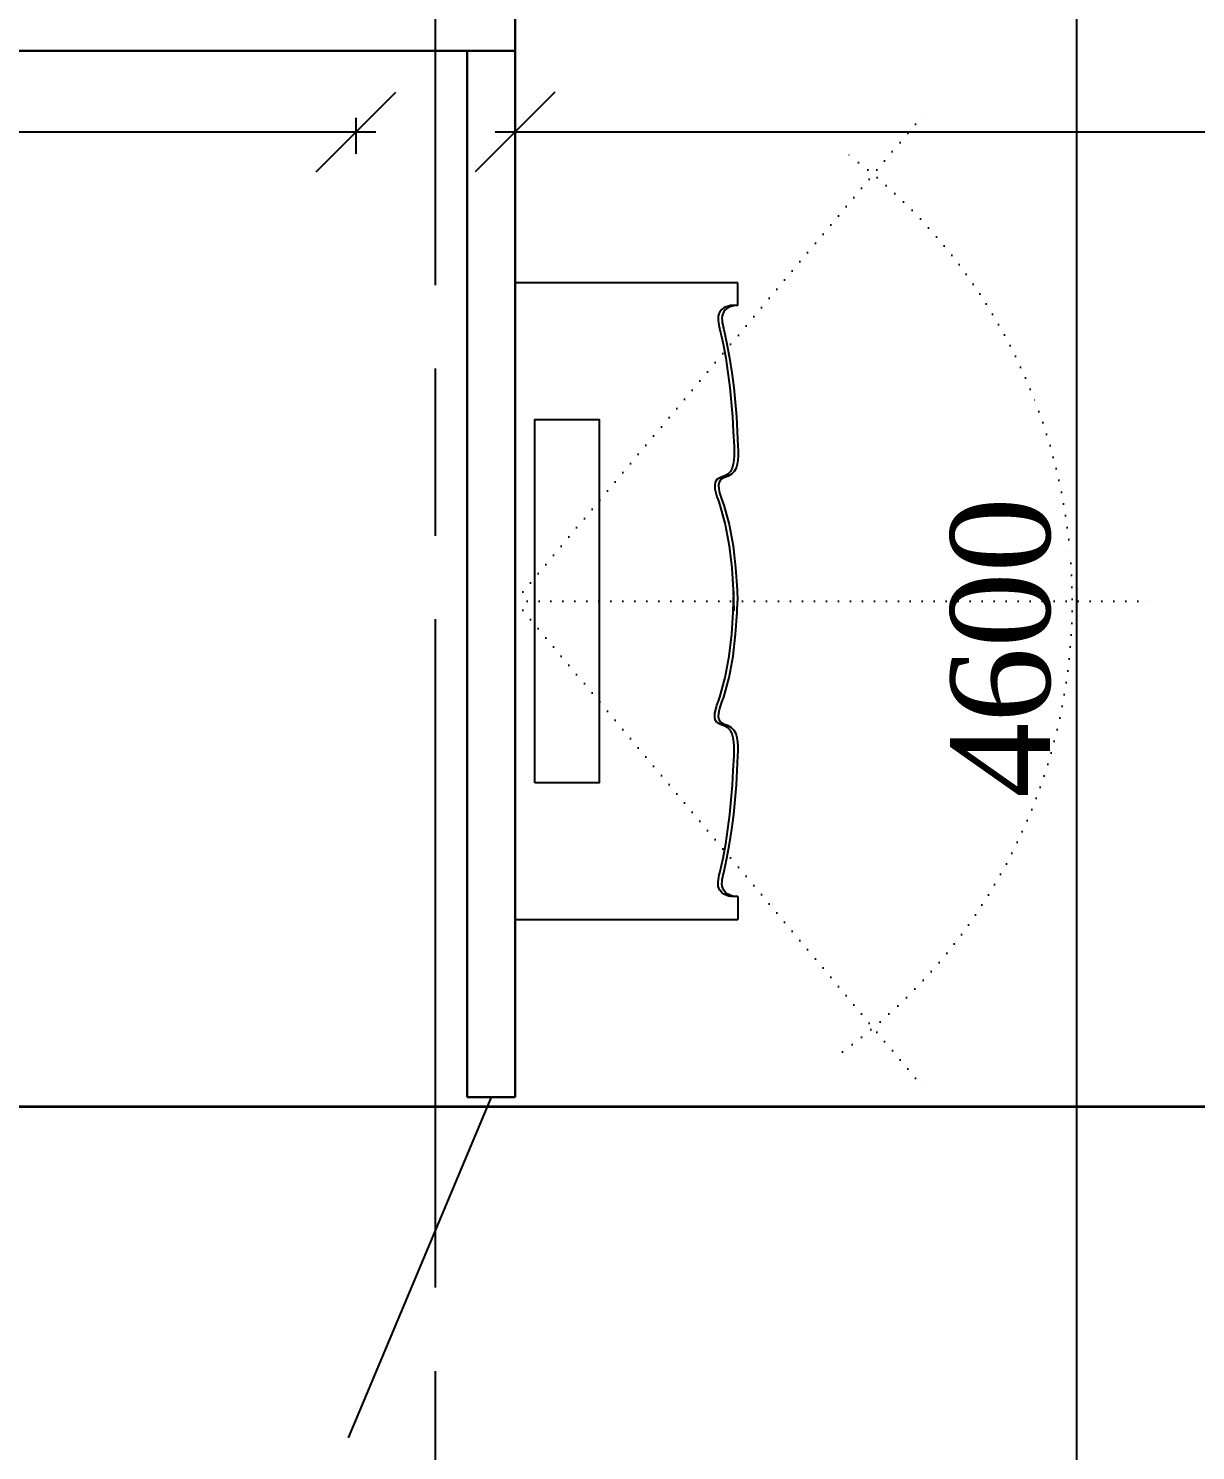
# Model space of a CAD drawing. Header units: inches. Extents: x 2870606 to 3671143, y -733551 to -473558.
# Drawn here: x 3418823 to 3421755, y -504942 to -501367 of the extents above; entities that cross this region are included whole.
import ezdxf

# ---------------------------------------------------------------- set-up
doc = ezdxf.new("R2010")
doc.units = ezdxf.units.IN
doc.header["$MEASUREMENT"] = 0
for name, pattern in [('ACAD_ISO07W100', [3, 0, -3]), ('ACAD_ISO08W100', [36, 24, -3, 6, -3]), ('NIEIOIAY', [0])]:
    doc.linetypes.add(name, pattern=pattern)
doc.styles.add('J~stule', font='dutch.ttf')
doc.dimstyles.new('J~style', dxfattribs={"dimscale": 100, "dimtxt": 2.5, "dimasz": 2, "dimexe": 0.55, "dimexo": 0.725, "dimtad": 1, "dimdec": 0, "dimdsep": 46, "dimtxsty": 'J~stule', "dimblk": 'OBLIQUE', "dimcen": 2, "dimdle": 0.5, "dimadec": 0, "dimazin": 0, "dimtfac": 1, "dimtdec": 0, "dimtmove": 0, "dimatfit": 3, "dimfxl": 1, "dimarcsym": 0})

# ---------------------------------------------------------------- blocks, each defined once
blk = doc.blocks.new('chdhdgh')
at = {"linetype": 'ACAD_ISO07W100', "ltscale": 10}
for q in [(2557763.6, -523234.7), (2558335.1, -524460.4), (2557763.6, -525686)]:
    blk.add_line((2556735.1, -524460.4), q, dxfattribs=at)
at = {"linetype": 'NIEIOIAY'}
for p, q in [((2557295.1, -523660.4), (2556735.1, -523660.4)), ((2557295.1, -523660.4), (2556735.1, -523660.4)), ((2556735.1, -523660.4), (2556735.1, -525260.4)), ((2557295.1, -523717.3), (2557295.1, -523660.4)), ((2557295.1, -523717.3), (2557295.1, -523660.4)), ((2557295.1, -525203.4), (2557295.1, -525260.4)), ((2557295.1, -525203.4), (2557295.1, -525260.4)), ((2556735.1, -525260.4), (2557295.1, -525260.4)), ((2556735.1, -525260.4), (2557295.1, -525260.4))]:
    blk.add_line(p, q, dxfattribs=at)
at = {"linetype": 'Continuous'}
for p, q in [((2557245.8, -523744), (2557245.3, -523749.4)), ((2557245.8, -523744), (2557245.3, -523749.4)), ((2557245.3, -523749.4), (2557245.4, -523754.9)), ((2557245.3, -523749.4), (2557245.4, -523754.9)), ((2557247.3, -523738.7), (2557245.8, -523744)), ((2557247.3, -523738.7), (2557245.8, -523744)), ((2557249.7, -523733.8), (2557247.3, -523738.7)), ((2557249.7, -523733.8), (2557247.3, -523738.7)), ((2557254.3, -523728), (2557249.7, -523733.8)), ((2557254.3, -523728), (2557249.7, -523733.8)), ((2557259.7, -523723.8), (2557254.3, -523728)), ((2557259.7, -523723.8), (2557254.3, -523728)), ((2557255.7, -523744), (2557255.1, -523749.4)), ((2557255.7, -523744), (2557255.1, -523749.4)), ((2557255.1, -523749.4), (2557255.2, -523754.9)), ((2557255.1, -523749.4), (2557255.2, -523754.9)), ((2557257.1, -523738.7), (2557255.7, -523744)), ((2557257.1, -523738.7), (2557255.7, -523744)), ((2557259.5, -523733.8), (2557257.1, -523738.7)), ((2557259.5, -523733.8), (2557257.1, -523738.7)), ((2557264.1, -523728), (2557259.5, -523733.8)), ((2557264.1, -523728), (2557259.5, -523733.8)), ((2557265.6, -523720.9), (2557259.7, -523723.8)), ((2557265.6, -523720.9), (2557259.7, -523723.8)), ((2557269.6, -523723.8), (2557264.1, -523728)), ((2557269.6, -523723.8), (2557264.1, -523728)), ((2557271.5, -523719), (2557265.6, -523720.9)), ((2557271.5, -523719), (2557265.6, -523720.9)), ((2557275.5, -523720.9), (2557269.6, -523723.8)), ((2557275.5, -523720.9), (2557269.6, -523723.8)), ((2557276.9, -523717.9), (2557271.5, -523719)), ((2557276.9, -523717.9), (2557271.5, -523719)), ((2557281.3, -523719), (2557275.5, -523720.9)), ((2557281.3, -523719), (2557275.5, -523720.9)), ((2557281.3, -523717.4), (2557276.9, -523717.9)), ((2557281.3, -523717.4), (2557276.9, -523717.9)), ((2557284.2, -523717.3), (2557281.3, -523717.4)), ((2557284.2, -523717.3), (2557281.3, -523717.4)), ((2557286.7, -523717.9), (2557281.3, -523719)), ((2557286.7, -523717.9), (2557281.3, -523719)), ((2557285.3, -523717.3), (2557284.2, -523717.3)), ((2557285.3, -523717.3), (2557284.2, -523717.3)), ((2557291.1, -523717.4), (2557286.7, -523717.9)), ((2557291.1, -523717.4), (2557286.7, -523717.9)), ((2557294, -523717.3), (2557291.1, -523717.4)), ((2557294, -523717.3), (2557291.1, -523717.4)), ((2557295.1, -523717.3), (2557294, -523717.3)), ((2557295.1, -523717.3), (2557294, -523717.3)), ((2557245.4, -523754.9), (2557246, -523760.6)), ((2557245.4, -523754.9), (2557246, -523760.6)), ((2557246, -523760.6), (2557247, -523766.3)), ((2557246, -523760.6), (2557247, -523766.3)), ((2557247, -523766.3), (2557248.3, -523772)), ((2557247, -523766.3), (2557248.3, -523772)), ((2557248.3, -523772), (2557249.7, -523777.6)), ((2557248.3, -523772), (2557249.7, -523777.6)), ((2557249.7, -523777.6), (2557257.7, -523813.8)), ((2557249.7, -523777.6), (2557257.7, -523813.8)), ((2557255.2, -523754.9), (2557255.8, -523760.6)), ((2557255.2, -523754.9), (2557255.8, -523760.6)), ((2557255.8, -523760.6), (2557256.9, -523766.3)), ((2557255.8, -523760.6), (2557256.9, -523766.3)), ((2557256.9, -523766.3), (2557258.1, -523772)), ((2557256.9, -523766.3), (2557258.1, -523772)), ((2557258.1, -523772), (2557259.5, -523777.6)), ((2557258.1, -523772), (2557259.5, -523777.6)), ((2557259.5, -523777.6), (2557267.5, -523813.8)), ((2557259.5, -523777.6), (2557267.5, -523813.8)), ((2557257.7, -523813.8), (2557264.5, -523850.2)), ((2557257.7, -523813.8), (2557264.5, -523850.2)), ((2557267.5, -523813.8), (2557274.3, -523850.2)), ((2557267.5, -523813.8), (2557274.3, -523850.2)), ((2557264.5, -523850.2), (2557270.1, -523886.7)), ((2557264.5, -523850.2), (2557270.1, -523886.7)), ((2557274.3, -523850.2), (2557279.9, -523886.7)), ((2557274.3, -523850.2), (2557279.9, -523886.7)), ((2557270.1, -523886.7), (2557274.7, -523923.5)), ((2557270.1, -523886.7), (2557274.7, -523923.5)), ((2557279.9, -523886.7), (2557284.5, -523923.5)), ((2557279.9, -523886.7), (2557284.5, -523923.5)), ((2557274.7, -523923.5), (2557278.4, -523960.3)), ((2557274.7, -523923.5), (2557278.4, -523960.3)), ((2557284.5, -523923.5), (2557288.3, -523960.3)), ((2557284.5, -523923.5), (2557288.3, -523960.3)), ((2557278.4, -523960.3), (2557281.4, -523997.3)), ((2557278.4, -523960.3), (2557281.4, -523997.3)), ((2557288.3, -523960.3), (2557291.2, -523997.3)), ((2557288.3, -523960.3), (2557291.2, -523997.3)), ((2557281.4, -523997.3), (2557283.6, -524034.3)), ((2557281.4, -523997.3), (2557283.6, -524034.3)), ((2557291.2, -523997.3), (2557293.4, -524034.3)), ((2557291.2, -523997.3), (2557293.4, -524034.3)), ((2557283.6, -524034.3), (2557285.3, -524071.3)), ((2557283.6, -524034.3), (2557285.3, -524071.3)), ((2557293.4, -524034.3), (2557295.1, -524071.3)), ((2557293.4, -524034.3), (2557295.1, -524071.3)), ((2557285.3, -524071.3), (2557285.7, -524082.9)), ((2557285.3, -524071.3), (2557285.7, -524082.9)), ((2557295.1, -524071.3), (2557295.5, -524082.9)), ((2557295.1, -524071.3), (2557295.5, -524082.9)), ((2557285.2, -524105.9), (2557283.6, -524116.7)), ((2557285.2, -524105.9), (2557283.6, -524116.7)), ((2557285.8, -524094.5), (2557285.2, -524105.9)), ((2557285.8, -524094.5), (2557285.2, -524105.9)), ((2557285.7, -524082.9), (2557285.8, -524094.5)), ((2557285.7, -524082.9), (2557285.8, -524094.5)), ((2557295, -524105.9), (2557293.4, -524116.7)), ((2557295, -524105.9), (2557293.4, -524116.7)), ((2557295.6, -524094.5), (2557295, -524105.9)), ((2557295.6, -524094.5), (2557295, -524105.9)), ((2557295.5, -524082.9), (2557295.6, -524094.5)), ((2557295.5, -524082.9), (2557295.6, -524094.5)), ((2557269.6, -524141.9), (2557260.8, -524146.8)), ((2557269.6, -524141.9), (2557260.8, -524146.8)), ((2557276.2, -524135.1), (2557269.6, -524141.9)), ((2557276.2, -524135.1), (2557269.6, -524141.9)), ((2557279.4, -524141.9), (2557270.6, -524146.8)), ((2557279.4, -524141.9), (2557270.6, -524146.8)), ((2557280.7, -524126.5), (2557276.2, -524135.1)), ((2557280.7, -524126.5), (2557276.2, -524135.1)), ((2557286, -524135.1), (2557279.4, -524141.9)), ((2557286, -524135.1), (2557279.4, -524141.9)), ((2557283.6, -524116.7), (2557280.7, -524126.5)), ((2557283.6, -524116.7), (2557280.7, -524126.5)), ((2557290.5, -524126.5), (2557286, -524135.1)), ((2557290.5, -524126.5), (2557286, -524135.1)), ((2557293.4, -524116.7), (2557290.5, -524126.5)), ((2557293.4, -524116.7), (2557290.5, -524126.5)), ((2557238.3, -524161.7), (2557236.8, -524169.5)), ((2557238.3, -524161.7), (2557236.8, -524169.5)), ((2557236.8, -524169.5), (2557237.2, -524178.4)), ((2557236.8, -524169.5), (2557237.2, -524178.4)), ((2557237.2, -524178.4), (2557239.3, -524188.2)), ((2557237.2, -524178.4), (2557239.3, -524188.2)), ((2557242.5, -524155.3), (2557238.3, -524161.7)), ((2557242.5, -524155.3), (2557238.3, -524161.7)), ((2557249.7, -524150.6), (2557242.5, -524155.3)), ((2557249.7, -524150.6), (2557242.5, -524155.3)), ((2557248.1, -524161.7), (2557246.6, -524169.5)), ((2557248.1, -524161.7), (2557246.6, -524169.5)), ((2557246.6, -524169.5), (2557247.1, -524178.4)), ((2557246.6, -524169.5), (2557247.1, -524178.4)), ((2557247.1, -524178.4), (2557249.1, -524188.2)), ((2557247.1, -524178.4), (2557249.1, -524188.2)), ((2557252.3, -524155.3), (2557248.1, -524161.7)), ((2557252.3, -524155.3), (2557248.1, -524161.7)), ((2557251, -524150), (2557249.7, -524150.6)), ((2557251, -524150), (2557249.7, -524150.6)), ((2557252.4, -524149.5), (2557251, -524150)), ((2557252.4, -524149.5), (2557251, -524150)), ((2557259.5, -524150.6), (2557252.3, -524155.3)), ((2557259.5, -524150.6), (2557252.3, -524155.3)), ((2557253.8, -524149.1), (2557252.4, -524149.5)), ((2557253.8, -524149.1), (2557252.4, -524149.5)), ((2557255.2, -524148.6), (2557253.8, -524149.1)), ((2557255.2, -524148.6), (2557253.8, -524149.1)), ((2557256.6, -524148.2), (2557255.2, -524148.6)), ((2557256.6, -524148.2), (2557255.2, -524148.6)), ((2557258, -524147.7), (2557256.6, -524148.2)), ((2557258, -524147.7), (2557256.6, -524148.2)), ((2557259.4, -524147.3), (2557258, -524147.7)), ((2557259.4, -524147.3), (2557258, -524147.7)), ((2557260.8, -524146.8), (2557259.4, -524147.3)), ((2557260.8, -524146.8), (2557259.4, -524147.3)), ((2557260.9, -524150), (2557259.5, -524150.6)), ((2557260.9, -524150), (2557259.5, -524150.6)), ((2557262.2, -524149.5), (2557260.9, -524150)), ((2557262.2, -524149.5), (2557260.9, -524150)), ((2557263.6, -524149.1), (2557262.2, -524149.5)), ((2557263.6, -524149.1), (2557262.2, -524149.5)), ((2557265, -524148.6), (2557263.6, -524149.1)), ((2557265, -524148.6), (2557263.6, -524149.1)), ((2557266.4, -524148.2), (2557265, -524148.6)), ((2557266.4, -524148.2), (2557265, -524148.6)), ((2557267.8, -524147.7), (2557266.4, -524148.2)), ((2557267.8, -524147.7), (2557266.4, -524148.2)), ((2557269.2, -524147.3), (2557267.8, -524147.7)), ((2557269.2, -524147.3), (2557267.8, -524147.7)), ((2557270.6, -524146.8), (2557269.2, -524147.3)), ((2557270.6, -524146.8), (2557269.2, -524147.3)), ((2557239.3, -524188.2), (2557242.4, -524198.4)), ((2557239.3, -524188.2), (2557242.4, -524198.4)), ((2557242.4, -524198.4), (2557246, -524208.8)), ((2557242.4, -524198.4), (2557246, -524208.8)), ((2557246, -524208.8), (2557249.7, -524219.1)), ((2557246, -524208.8), (2557249.7, -524219.1)), ((2557249.1, -524188.2), (2557252.2, -524198.4)), ((2557249.1, -524188.2), (2557252.2, -524198.4)), ((2557252.2, -524198.4), (2557255.8, -524208.8)), ((2557252.2, -524198.4), (2557255.8, -524208.8)), ((2557255.8, -524208.8), (2557259.5, -524219.1)), ((2557255.8, -524208.8), (2557259.5, -524219.1)), ((2557249.7, -524219.1), (2557263.4, -524268.2)), ((2557249.7, -524219.1), (2557263.4, -524268.2)), ((2557259.5, -524219.1), (2557273.2, -524268.2)), ((2557259.5, -524219.1), (2557273.2, -524268.2)), ((2557263.4, -524268.2), (2557273.1, -524321.5)), ((2557263.4, -524268.2), (2557273.1, -524321.5)), ((2557273.2, -524268.2), (2557282.9, -524321.5)), ((2557273.2, -524268.2), (2557282.9, -524321.5)), ((2557273.1, -524321.5), (2557279.6, -524377)), ((2557273.1, -524321.5), (2557279.6, -524377)), ((2557282.9, -524321.5), (2557289.4, -524377)), ((2557282.9, -524321.5), (2557289.4, -524377)), ((2557279.6, -524377), (2557283.4, -524432.2)), ((2557279.6, -524377), (2557283.4, -524432.2)), ((2557289.4, -524377), (2557293.2, -524432.2)), ((2557289.4, -524377), (2557293.2, -524432.2)), ((2557283.4, -524432.2), (2557285.2, -524484.9)), ((2557283.4, -524432.2), (2557285.2, -524484.9)), ((2557283.4, -524488.5), (2557285.2, -524435.8)), ((2557283.4, -524488.5), (2557285.2, -524435.8)), ((2557293.2, -524432.2), (2557294.2, -524460.4)), ((2557293.2, -524432.2), (2557294.2, -524460.4)), ((2557293.2, -524488.5), (2557294.2, -524460.4)), ((2557293.2, -524488.5), (2557294.2, -524460.4)), ((2557279.6, -524543.8), (2557283.4, -524488.5)), ((2557279.6, -524543.8), (2557283.4, -524488.5)), ((2557289.4, -524543.8), (2557293.2, -524488.5)), ((2557289.4, -524543.8), (2557293.2, -524488.5)), ((2557273.1, -524599.2), (2557279.6, -524543.8)), ((2557273.1, -524599.2), (2557279.6, -524543.8)), ((2557282.9, -524599.2), (2557289.4, -524543.8)), ((2557282.9, -524599.2), (2557289.4, -524543.8)), ((2557263.4, -524652.6), (2557273.1, -524599.2)), ((2557263.4, -524652.6), (2557273.1, -524599.2)), ((2557273.2, -524652.6), (2557282.9, -524599.2)), ((2557273.2, -524652.6), (2557282.9, -524599.2)), ((2557249.7, -524701.6), (2557263.4, -524652.6)), ((2557249.7, -524701.6), (2557263.4, -524652.6)), ((2557259.5, -524701.6), (2557273.2, -524652.6)), ((2557259.5, -524701.6), (2557273.2, -524652.6)), ((2557242.4, -524722.4), (2557246, -524711.9)), ((2557242.4, -524722.4), (2557246, -524711.9)), ((2557246, -524711.9), (2557249.7, -524701.6)), ((2557246, -524711.9), (2557249.7, -524701.6)), ((2557252.2, -524722.4), (2557255.8, -524711.9)), ((2557252.2, -524722.4), (2557255.8, -524711.9)), ((2557255.8, -524711.9), (2557259.5, -524701.6)), ((2557255.8, -524711.9), (2557259.5, -524701.6)), ((2557236.8, -524751.2), (2557237.2, -524742.3)), ((2557236.8, -524751.2), (2557237.2, -524742.3)), ((2557238.3, -524759), (2557236.8, -524751.2)), ((2557238.3, -524759), (2557236.8, -524751.2)), ((2557237.2, -524742.3), (2557239.3, -524732.6)), ((2557237.2, -524742.3), (2557239.3, -524732.6)), ((2557239.3, -524732.6), (2557242.4, -524722.4)), ((2557239.3, -524732.6), (2557242.4, -524722.4)), ((2557246.6, -524751.2), (2557247.1, -524742.3)), ((2557246.6, -524751.2), (2557247.1, -524742.3)), ((2557248.1, -524759), (2557246.6, -524751.2)), ((2557248.1, -524759), (2557246.6, -524751.2)), ((2557247.1, -524742.3), (2557249.1, -524732.6)), ((2557247.1, -524742.3), (2557249.1, -524732.6)), ((2557249.1, -524732.6), (2557252.2, -524722.4)), ((2557249.1, -524732.6), (2557252.2, -524722.4)), ((2557242.5, -524765.5), (2557238.3, -524759)), ((2557242.5, -524765.5), (2557238.3, -524759)), ((2557249.7, -524770.2), (2557242.5, -524765.5)), ((2557249.7, -524770.2), (2557242.5, -524765.5)), ((2557252.3, -524765.5), (2557248.1, -524759)), ((2557252.3, -524765.5), (2557248.1, -524759)), ((2557251, -524770.7), (2557249.7, -524770.2)), ((2557251, -524770.7), (2557249.7, -524770.2)), ((2557252.4, -524771.2), (2557251, -524770.7)), ((2557252.4, -524771.2), (2557251, -524770.7)), ((2557259.5, -524770.2), (2557252.3, -524765.5)), ((2557259.5, -524770.2), (2557252.3, -524765.5)), ((2557253.8, -524771.7), (2557252.4, -524771.2)), ((2557253.8, -524771.7), (2557252.4, -524771.2)), ((2557255.2, -524772.1), (2557253.8, -524771.7)), ((2557255.2, -524772.1), (2557253.8, -524771.7)), ((2557256.6, -524772.6), (2557255.2, -524772.1)), ((2557256.6, -524772.6), (2557255.2, -524772.1)), ((2557258, -524773), (2557256.6, -524772.6)), ((2557258, -524773), (2557256.6, -524772.6)), ((2557259.4, -524773.5), (2557258, -524773)), ((2557259.4, -524773.5), (2557258, -524773)), ((2557260.8, -524773.9), (2557259.4, -524773.5)), ((2557260.8, -524773.9), (2557259.4, -524773.5)), ((2557260.9, -524770.7), (2557259.5, -524770.2)), ((2557260.9, -524770.7), (2557259.5, -524770.2)), ((2557269.6, -524778.8), (2557260.8, -524773.9)), ((2557269.6, -524778.8), (2557260.8, -524773.9)), ((2557262.2, -524771.2), (2557260.9, -524770.7)), ((2557262.2, -524771.2), (2557260.9, -524770.7)), ((2557263.6, -524771.7), (2557262.2, -524771.2)), ((2557263.6, -524771.7), (2557262.2, -524771.2)), ((2557265, -524772.1), (2557263.6, -524771.7)), ((2557265, -524772.1), (2557263.6, -524771.7)), ((2557266.4, -524772.6), (2557265, -524772.1)), ((2557266.4, -524772.6), (2557265, -524772.1)), ((2557267.8, -524773), (2557266.4, -524772.6)), ((2557267.8, -524773), (2557266.4, -524772.6)), ((2557269.2, -524773.5), (2557267.8, -524773)), ((2557269.2, -524773.5), (2557267.8, -524773)), ((2557270.6, -524773.9), (2557269.2, -524773.5)), ((2557270.6, -524773.9), (2557269.2, -524773.5)), ((2557276.2, -524785.7), (2557269.6, -524778.8)), ((2557276.2, -524785.7), (2557269.6, -524778.8)), ((2557279.4, -524778.8), (2557270.6, -524773.9)), ((2557279.4, -524778.8), (2557270.6, -524773.9)), ((2557280.7, -524794.2), (2557276.2, -524785.7)), ((2557280.7, -524794.2), (2557276.2, -524785.7)), ((2557286, -524785.7), (2557279.4, -524778.8)), ((2557286, -524785.7), (2557279.4, -524778.8)), ((2557290.5, -524794.2), (2557286, -524785.7)), ((2557290.5, -524794.2), (2557286, -524785.7)), ((2557283.6, -524804), (2557280.7, -524794.2)), ((2557283.6, -524804), (2557280.7, -524794.2)), ((2557285.2, -524814.8), (2557283.6, -524804)), ((2557285.2, -524814.8), (2557283.6, -524804)), ((2557285.8, -524826.2), (2557285.2, -524814.8)), ((2557285.8, -524826.2), (2557285.2, -524814.8)), ((2557293.4, -524804), (2557290.5, -524794.2)), ((2557293.4, -524804), (2557290.5, -524794.2)), ((2557295, -524814.8), (2557293.4, -524804)), ((2557295, -524814.8), (2557293.4, -524804)), ((2557295.6, -524826.2), (2557295, -524814.8)), ((2557295.6, -524826.2), (2557295, -524814.8)), ((2557283.6, -524886.4), (2557285.3, -524849.4)), ((2557283.6, -524886.4), (2557285.3, -524849.4)), ((2557285.3, -524849.4), (2557285.7, -524837.8)), ((2557285.3, -524849.4), (2557285.7, -524837.8)), ((2557285.7, -524837.8), (2557285.8, -524826.2)), ((2557285.7, -524837.8), (2557285.8, -524826.2)), ((2557293.4, -524886.4), (2557295.1, -524849.4)), ((2557293.4, -524886.4), (2557295.1, -524849.4)), ((2557295.1, -524849.4), (2557295.5, -524837.8)), ((2557295.1, -524849.4), (2557295.5, -524837.8)), ((2557295.5, -524837.8), (2557295.6, -524826.2)), ((2557295.5, -524837.8), (2557295.6, -524826.2)), ((2557281.4, -524923.5), (2557283.6, -524886.4)), ((2557281.4, -524923.5), (2557283.6, -524886.4)), ((2557291.2, -524923.5), (2557293.4, -524886.4)), ((2557291.2, -524923.5), (2557293.4, -524886.4)), ((2557278.4, -524960.4), (2557281.4, -524923.5)), ((2557278.4, -524960.4), (2557281.4, -524923.5)), ((2557288.3, -524960.4), (2557291.2, -524923.5)), ((2557288.3, -524960.4), (2557291.2, -524923.5)), ((2557274.7, -524997.3), (2557278.4, -524960.4)), ((2557274.7, -524997.3), (2557278.4, -524960.4)), ((2557284.5, -524997.3), (2557288.3, -524960.4)), ((2557284.5, -524997.3), (2557288.3, -524960.4)), ((2557270.1, -525034), (2557274.7, -524997.3)), ((2557270.1, -525034), (2557274.7, -524997.3)), ((2557279.9, -525034), (2557284.5, -524997.3)), ((2557279.9, -525034), (2557284.5, -524997.3)), ((2557264.5, -525070.6), (2557270.1, -525034)), ((2557264.5, -525070.6), (2557270.1, -525034)), ((2557274.3, -525070.6), (2557279.9, -525034)), ((2557274.3, -525070.6), (2557279.9, -525034)), ((2557257.7, -525107), (2557264.5, -525070.6)), ((2557257.7, -525107), (2557264.5, -525070.6)), ((2557267.5, -525107), (2557274.3, -525070.6)), ((2557267.5, -525107), (2557274.3, -525070.6)), ((2557249.7, -525143.1), (2557257.7, -525107)), ((2557249.7, -525143.1), (2557257.7, -525107)), ((2557259.5, -525143.1), (2557267.5, -525107)), ((2557259.5, -525143.1), (2557267.5, -525107)), ((2557248.3, -525148.8), (2557249.7, -525143.1)), ((2557248.3, -525148.8), (2557249.7, -525143.1)), ((2557258.1, -525148.8), (2557259.5, -525143.1)), ((2557258.1, -525148.8), (2557259.5, -525143.1)), ((2557245.3, -525171.4), (2557245.4, -525165.8)), ((2557245.3, -525171.4), (2557245.4, -525165.8)), ((2557245.8, -525176.8), (2557245.3, -525171.4)), ((2557245.8, -525176.8), (2557245.3, -525171.4)), ((2557245.4, -525165.8), (2557246, -525160.2)), ((2557245.4, -525165.8), (2557246, -525160.2)), ((2557247.3, -525182), (2557245.8, -525176.8)), ((2557247.3, -525182), (2557245.8, -525176.8)), ((2557246, -525160.2), (2557247, -525154.5)), ((2557246, -525160.2), (2557247, -525154.5)), ((2557247, -525154.5), (2557248.3, -525148.8)), ((2557247, -525154.5), (2557248.3, -525148.8)), ((2557255.1, -525171.4), (2557255.2, -525165.8)), ((2557255.1, -525171.4), (2557255.2, -525165.8)), ((2557255.7, -525176.8), (2557255.1, -525171.4)), ((2557255.7, -525176.8), (2557255.1, -525171.4)), ((2557255.2, -525165.8), (2557255.8, -525160.2)), ((2557255.2, -525165.8), (2557255.8, -525160.2)), ((2557257.1, -525182), (2557255.7, -525176.8)), ((2557257.1, -525182), (2557255.7, -525176.8)), ((2557255.8, -525160.2), (2557256.9, -525154.5)), ((2557255.8, -525160.2), (2557256.9, -525154.5)), ((2557256.9, -525154.5), (2557258.1, -525148.8)), ((2557256.9, -525154.5), (2557258.1, -525148.8)), ((2557249.7, -525187), (2557247.3, -525182)), ((2557249.7, -525187), (2557247.3, -525182)), ((2557254.3, -525192.7), (2557249.7, -525187)), ((2557254.3, -525192.7), (2557249.7, -525187)), ((2557259.7, -525196.9), (2557254.3, -525192.7)), ((2557259.7, -525196.9), (2557254.3, -525192.7)), ((2557259.5, -525187), (2557257.1, -525182)), ((2557259.5, -525187), (2557257.1, -525182)), ((2557264.1, -525192.7), (2557259.5, -525187)), ((2557264.1, -525192.7), (2557259.5, -525187)), ((2557265.6, -525199.9), (2557259.7, -525196.9)), ((2557265.6, -525199.9), (2557259.7, -525196.9)), ((2557269.6, -525196.9), (2557264.1, -525192.7)), ((2557269.6, -525196.9), (2557264.1, -525192.7)), ((2557271.5, -525201.8), (2557265.6, -525199.9)), ((2557271.5, -525201.8), (2557265.6, -525199.9)), ((2557275.5, -525199.9), (2557269.6, -525196.9)), ((2557275.5, -525199.9), (2557269.6, -525196.9)), ((2557276.9, -525202.8), (2557271.5, -525201.8)), ((2557276.9, -525202.8), (2557271.5, -525201.8)), ((2557281.3, -525201.8), (2557275.5, -525199.9)), ((2557281.3, -525201.8), (2557275.5, -525199.9)), ((2557281.3, -525203.3), (2557276.9, -525202.8)), ((2557281.3, -525203.3), (2557276.9, -525202.8)), ((2557286.7, -525202.8), (2557281.3, -525201.8)), ((2557286.7, -525202.8), (2557281.3, -525201.8)), ((2557284.2, -525203.4), (2557281.3, -525203.3)), ((2557284.2, -525203.4), (2557281.3, -525203.3)), ((2557285.3, -525203.4), (2557284.2, -525203.4)), ((2557285.3, -525203.4), (2557284.2, -525203.4)), ((2557291.1, -525203.3), (2557286.7, -525202.8)), ((2557291.1, -525203.3), (2557286.7, -525202.8)), ((2557294, -525203.4), (2557291.1, -525203.3)), ((2557294, -525203.4), (2557291.1, -525203.3)), ((2557295.1, -525203.4), (2557294, -525203.4)), ((2557295.1, -525203.4), (2557294, -525203.4))]:
    blk.add_line(p, q, dxfattribs=at)
at = {"linetype": 'ByBlock'}
blk.add_lwpolyline([(2556785.1, -524916.9), (2556785.1, -524003.9), (2556946.2, -524003.9), (2556946.2, -524916.9)], close=True, dxfattribs=at)
at = {"linetype": 'ACAD_ISO07W100', "ltscale": 10}
blk.add_arc((2556735.1, -524460.4), 1400, 305.9998, 54.0002, dxfattribs=at)
blk = doc.blocks.new('_Oblique')
at = {"color": 0, "linetype": 'ByBlock', "lineweight": -2}
blk.add_line((-0.5, -0.5), (0.5, 0.5), dxfattribs=at)
blk = doc.blocks.new('*D671')
at = {"color": 0, "lineweight": -2, "transparency": 16777216}
for p, q in [((3415045.4, -500864.8), (3415045.4, -501682.2)), ((3419645.4, -501592), (3419645.4, -501682.2)), ((3414995.4, -501627.2), (3419695.4, -501627.2))]:
    blk.add_line(p, q, dxfattribs=at)
at = {"layer": 'Defpoints', "color": 0, "lineweight": 35, "transparency": 16777216}
for p in [(3415045.4, -500792.3), (3419645.4, -501519.5), (3419645.4, -501627.2)]:
    blk.add_point(p, dxfattribs=at)
at = {"color": 0, "lineweight": -2, "transparency": 16777216, "xscale": 200, "yscale": 200, "zscale": 200, "rotation": 180}
blk.add_blockref('_Oblique', (3415045.4, -501627.2), dxfattribs=at)
at = {"color": 0, "lineweight": -2, "transparency": 16777216, "xscale": 200, "yscale": 200, "zscale": 200}
blk.add_blockref('_Oblique', (3419645.4, -501627.2), dxfattribs=at)
at = {"color": 0, "transparency": 16777216, "insert": (3417345.4, -501437.2), "char_height": 250, "attachment_point": 5, "style": 'J~stule'}
blk.add_mtext('4600', dxfattribs=at)
blk = doc.blocks.new('*D672')
at = {"color": 0, "lineweight": -2, "transparency": 16777216}
for p, q in [((3420045.4, -500943.6), (3420045.4, -501682.2)), ((3424645.4, -500943.6), (3424645.4, -501682.2)), ((3419995.4, -501627.2), (3424695.4, -501627.2))]:
    blk.add_line(p, q, dxfattribs=at)
at = {"layer": 'Defpoints', "color": 0, "lineweight": 35, "transparency": 16777216}
for p in [(3420045.4, -500871.1), (3424645.4, -500871.1), (3424645.4, -501627.2)]:
    blk.add_point(p, dxfattribs=at)
at = {"color": 0, "lineweight": -2, "transparency": 16777216, "xscale": 200, "yscale": 200, "zscale": 200, "rotation": 180}
blk.add_blockref('_Oblique', (3420045.4, -501627.2), dxfattribs=at)
at = {"color": 0, "lineweight": -2, "transparency": 16777216, "xscale": 200, "yscale": 200, "zscale": 200}
blk.add_blockref('_Oblique', (3424645.4, -501627.2), dxfattribs=at)
at = {"color": 0, "transparency": 16777216, "insert": (3422345.4, -501437.2), "char_height": 250, "attachment_point": 5, "style": 'J~stule'}
blk.add_mtext('4600', dxfattribs=at)
blk = doc.blocks.new('*D698')
at = {"color": 0, "lineweight": -2, "transparency": 16777216}
for p, q in [((3421456.3, -500573.1), (3421456.3, -505273.2)), ((3420758.6, -500623.1), (3421511.3, -500623.1)), ((3420758.6, -505223.2), (3421511.3, -505223.2))]:
    blk.add_line(p, q, dxfattribs=at)
at = {"layer": 'Defpoints', "color": 0, "lineweight": 35, "transparency": 16777216}
for p in [(3420686.1, -500623.1), (3420686.1, -505223.2), (3421456.3, -505223.2)]:
    blk.add_point(p, dxfattribs=at)
at = {"color": 0, "lineweight": -2, "transparency": 16777216, "xscale": 200, "yscale": 200, "zscale": 200}
for p, rotation in [((3421456.3, -500623.1), 90), ((3421456.3, -505223.2), 270)]:
    blk.add_blockref('_Oblique', p, dxfattribs=dict(at, rotation=rotation))
at = {"color": 0, "transparency": 16777216, "insert": (3421266.3, -502923.2), "char_height": 250, "attachment_point": 5, "rotation": 90, "style": 'J~stule'}
blk.add_mtext('4600', dxfattribs=at)

msp = doc.modelspace()

# ---------------------------------------------------------------- linework, layer by layer
at = {"color": 252, "linetype": 'ACAD_ISO08W100', "ltscale": 70}
msp.add_line((3419845.37, -524692.02), (3419845.37, -496403.85), dxfattribs=at)
at = {"lineweight": 30}
for p, q in [((3419925.37, -501423.15), (3419925.37, -504053.17)), ((3420045.37, -501423.15), (3420045.37, -504053.17)), ((3419925.37, -504053.17), (3420045.37, -504053.17))]:
    msp.add_line(p, q, dxfattribs=at)
at = {"color": 0}
msp.add_line((3419985.37, -504053.17), (3419625.87, -504909.84), dxfattribs=at)
at = {"color": 1, "lineweight": 35}
msp.add_line((3373596.21, -504076.79), (3443399.56, -504076.79), dxfattribs=at)
at = {"lineweight": 30}
msp.add_lwpolyline([(3420045.37, -500623.13), (3420045.37, -501423.15), (3418545.37, -501423.15), (3418545.37, -501023.15), (3419645.37, -501023.15)], dxfattribs=at)

# ---------------------------------------------------------------- block references
at = {"color": 1, "lineweight": 35}
msp.add_blockref('chdhdgh', (863310.23, 21654.07), dxfattribs=at)

# ---------------------------------------------------------------- dimensions: what is measured, and where the dimension line sits
dim = msp.add_linear_dim(base=(3421456.34, -505223.17), p1=(3420686.14, -500623.13), p2=(3420686.14, -505223.17), angle=90, dimstyle='J~style', override={"dimdec": 1, "dimtdec": 1})
dim.commit()
dim.dimension.update_dxf_attribs({"geometry": '*D698', "text_midpoint": (3421266.33, -502923.15)})
for base, p1, p2, picture, middle in [((3419645.37, -501627.16), (3415045.37, -500792.34), (3419645.37, -501519.45), '*D671', (3417345.37, -501437.15)), ((3424645.37, -501627.16), (3420045.37, -500871.09), (3424645.37, -500871.09), '*D672', (3422345.37, -501437.15))]:
    dim = msp.add_linear_dim(base=base, p1=p1, p2=p2, dimstyle='J~style', override={"dimdec": 1, "dimtdec": 1})
    dim.commit()
    dim.dimension.update_dxf_attribs({"geometry": picture, "text_midpoint": middle})

doc.saveas('drawing.dxf')
